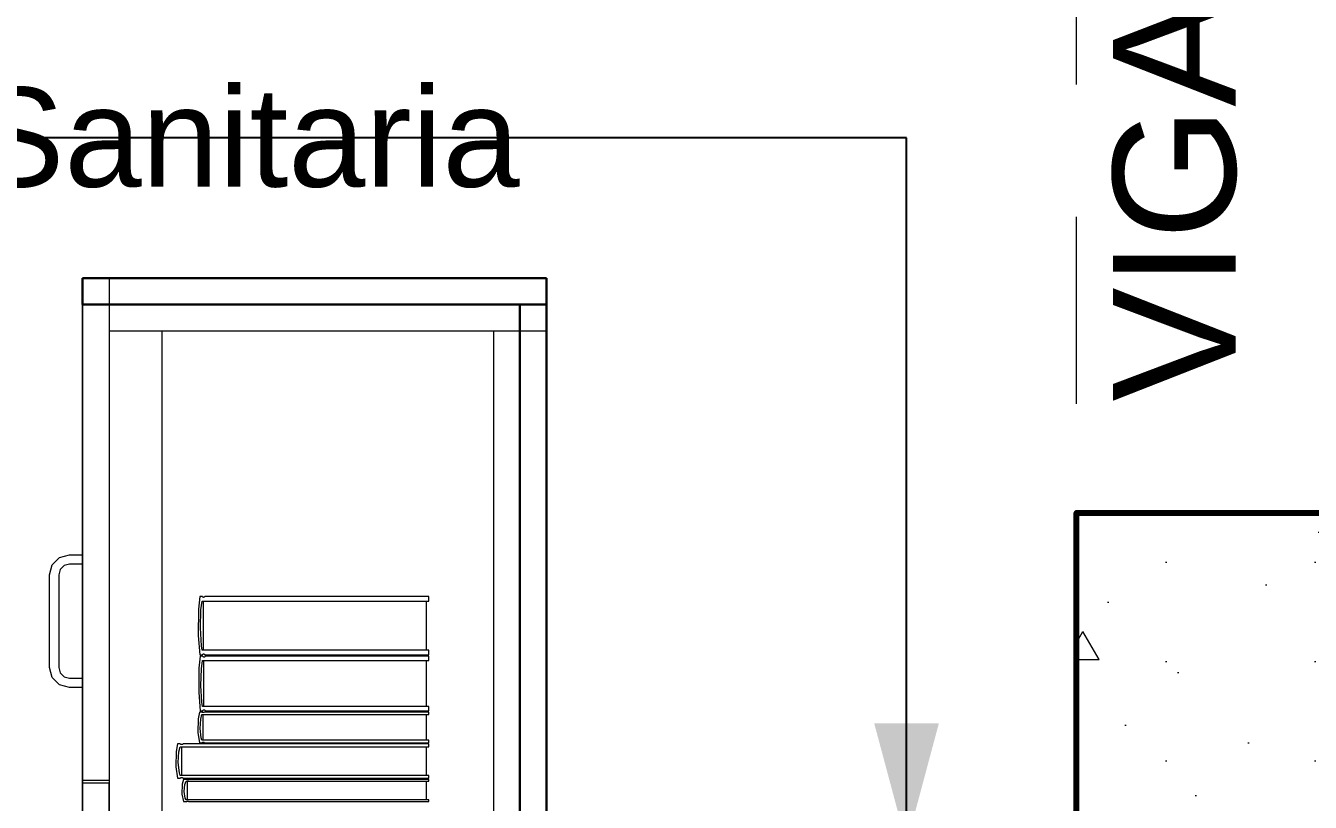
# Model space of a CAD drawing. Header units: inches. Extents: x -38 to 5698, y -33 to 92.
# Drawn here: x 114.777 to 115.746, y 7.881 to 8.468 of the extents above; entities that cross this region are included whole.
import ezdxf

# ---------------------------------------------------------------- set-up
doc = ezdxf.new("R2010")
doc.units = ezdxf.units.IN
doc.header["$MEASUREMENT"] = 0
doc.set_wipeout_variables(frame=1)
doc.linetypes.add('Hidden Line', pattern=[0.195611, 0.141111, -0.0545])
doc.linetypes.add('Wipeout_Contour', pattern=[1, 0, -1])
for name, color, linetype in [('02 _ ARQ _ ZON _ Espacio.3D', 7, 'Continuous'), ('08 _ STR _ EXT _ 06 Columnas', 7, 'Continuous'), ('08 _ STR _ EXT _ 09 Vigas', 7, 'Continuous'), ('Interior - Mobiliario', 7, 'Continuous'), ('Notas - Etiquetas', 251, 'Continuous')]:
    doc.layers.add(name, color=color, linetype=linetype)
doc.styles.add('Estilo_Generado_4', font='swisse.ttf')
doc.dimstyles.new('Estilo_Generado__8', dxfattribs={"dimtxt": 0.18, "dimasz": 0.0912, "dimexe": 0.18, "dimexo": 0.0625, "dimgap": 0, "dimtad": 0, "dimtih": 1, "dimtoh": 1, "dimdec": 4, "dimzin": 0, "dimdsep": 46, "dimcen": 0.09, "dimadec": 0, "dimazin": 0, "dimtfac": 1, "dimtdec": 4, "dimtmove": 0, "dimatfit": 3, "dimldrblk": 'ARROWHEAD_5', "dimfxl": 1, "dimtolj": 1, "dimtzin": 0, "dimarcsym": 0})

# ---------------------------------------------------------------- blocks, each defined once
blk = doc.blocks.new('ARROWHEAD_5')
at = {"linetype": 'Continuous', "lineweight": 0}
blk.add_hatch(color=0, dxfattribs=at).paths.add_polyline_path([(-1, 0.2679), (0, 0), (-1, -0.2679)])
at = {"color": 0, "linetype": 'Continuous', "lineweight": 0}
blk.add_line((0, 0), (-1, 0), dxfattribs=at)

msp = doc.modelspace()

# ---------------------------------------------------------------- hatches: boundary and pattern name
at = {"layer": '08 _ STR _ EXT _ 06 Columnas', "linetype": 'Continuous', "lineweight": 9}
h = msp.add_hatch(dxfattribs=at)
h.set_pattern_fill('HORMIGÓN_EN_MASA_0002', style=0, pattern_type=2)
h.set_pattern_definition([(0, (92.5, 3e-09), (0, 0.3897114), [0.024375, -0.200625]), (0, (92.6125, 0.19486), (0, 0.3897114), [0.024375, -0.200625]), (60, (92.5, 3e-09), (-0.3375, 0.194856), [0.024375, -0.200625]), (60, (92.725, 3e-09), (-0.3375, 0.194856), [0.024375, -0.200625]), (120, (92.5244, 3e-09), (0.3375, 0.194856), [0.024375, -0.200625]), (120, (92.7494, 3e-09), (0.3375, 0.194856), [0.024375, -0.200625]), (0, (92.500015, 0.0375), (0, 0.075), [0, -0.075, 0, -0.1125]), (45, (92.537515, 0.0375), (-0.053033, 0.053033), [0, -0.05625, 0, -0.09375])])
h.paths.add_polyline_path([(116.07, 8.1), (115.57, 8.1), (115.57, 7.7), (115.17, 7.7), (115.17, 7.2), (116.07, 7.2)])

# ---------------------------------------------------------------- linework, layer by layer
at = {"layer": '02 _ ARQ _ ZON _ Espacio.3D', "color": 254, "linetype": 'Continuous', "lineweight": 0, "flags": 128}
msp.add_lwpolyline([(116.07, 7.2), (115.17, 7.2), (115.17, 7.7), (115.57, 7.7), (115.57, 8.1), (116.07, 8.1)], close=True, dxfattribs=at)
at = {"layer": '08 _ STR _ EXT _ 06 Columnas', "color": 7, "linetype": 'Continuous', "lineweight": 80, "flags": 128}
msp.add_lwpolyline([(116.07, 8.1), (116.07, 7.2), (115.17, 7.2), (115.17, 7.7), (115.57, 7.7), (115.57, 8.1)], close=True, dxfattribs=at)
at = {"layer": '08 _ STR _ EXT _ 09 Vigas', "color": 251, "linetype": 'Hidden Line', "lineweight": 13}
msp.add_line((115.57, 7.7), (115.57, 16.9), dxfattribs=at)
at = {"layer": 'Interior - Mobiliario', "color": 175, "linetype": 'Continuous', "lineweight": 13}
for p, q in [((115.14997, 8.2572), (114.83997, 8.2572)), ((114.83997, 8.2572), (114.83997, 6.7972)), ((115.14997, 6.7972), (115.14997, 8.2572)), ((114.87997, 8.2372), (114.83997, 8.2372)), ((114.83997, 8.2372), (114.83997, 6.8172)), ((115.12997, 8.2372), (114.87997, 8.2372)), ((114.87997, 6.8172), (114.87997, 8.2372)), ((115.12997, 8.2372), (115.12997, 6.8172)), ((114.80247, 8.0662), (114.80997, 8.0682)), ((114.80997, 8.0682), (114.81997, 8.0682)), ((114.81997, 8.0682), (114.81997, 8.0612)), ((114.79497, 8.0532), (114.79698, 8.0607)), ((114.79698, 8.0607), (114.80247, 8.0662)), ((114.80304, 8.0572), (114.80197, 8.0532)), ((114.80597, 8.06013), (114.80304, 8.0572)), ((114.80997, 8.0612), (114.80597, 8.06013)), ((114.81997, 8.0612), (114.80997, 8.0612)), ((114.79497, 7.9832), (114.79497, 8.0532)), ((114.80197, 8.0532), (114.80197, 7.9832)), ((114.90835, 8.03693), (114.9074, 8.02724)), ((114.91023, 8.03693), (114.90835, 8.03693)), ((114.90928, 8.02678), (114.91008, 8.0334)), ((114.91008, 8.0334), (115.08131, 8.0334)), ((114.91033, 8.03676), (114.91023, 8.03693)), ((114.91054, 8.03649), (114.91033, 8.03676)), ((114.91078, 8.0363), (114.91054, 8.03649)), ((114.91103, 8.0362), (114.91078, 8.0363)), ((114.91094, 8.0334), (114.91094, 7.99628)), ((114.91129, 8.03619), (114.91103, 8.0362)), ((114.91154, 8.03627), (114.91129, 8.03619)), ((114.91178, 8.03644), (114.91154, 8.03627)), ((114.912, 8.03669), (114.91178, 8.03644)), ((114.91215, 8.03693), (114.912, 8.03669)), ((115.08131, 8.03693), (114.91215, 8.03693)), ((115.07959, 7.99628), (115.07959, 8.0334)), ((115.08131, 8.0334), (115.08131, 8.03693)), ((114.9074, 8.02724), (114.90719, 8.00748)), ((114.90884, 8.01318), (114.90928, 8.02678)), ((114.90957, 7.99963), (114.90884, 8.01318)), ((114.90719, 8.00748), (114.90835, 7.99275)), ((114.91008, 7.99628), (114.90957, 7.99963)), ((114.9087, 7.99175), (114.90775, 7.98272)), ((114.90835, 7.99275), (114.91023, 7.99275)), ((114.91057, 7.99175), (114.9087, 7.99175)), ((115.08131, 7.99628), (114.91008, 7.99628)), ((114.91023, 7.99275), (114.91037, 7.99298)), ((114.91037, 7.99298), (114.9106, 7.99324)), ((114.91067, 7.99159), (114.91057, 7.99175)), ((114.9106, 7.99324), (114.91084, 7.9934)), ((114.91089, 7.99134), (114.91067, 7.99159)), ((114.91084, 7.9934), (114.91109, 7.99349)), ((114.91112, 7.99116), (114.91089, 7.99134)), ((114.91109, 7.99349), (114.91134, 7.99347)), ((114.91137, 7.99107), (114.91112, 7.99116)), ((114.91134, 7.99347), (114.91159, 7.99337)), ((114.91163, 7.99106), (114.91137, 7.99107)), ((114.91159, 7.99337), (114.91183, 7.99319)), ((114.91188, 7.99113), (114.91163, 7.99106)), ((114.91183, 7.99319), (114.91205, 7.99292)), ((114.91212, 7.99129), (114.91188, 7.99113)), ((114.91205, 7.99292), (114.91215, 7.99275)), ((114.91234, 7.99153), (114.91212, 7.99129)), ((114.91215, 7.99275), (115.08131, 7.99275)), ((114.91249, 7.99175), (114.91234, 7.99153)), ((115.08131, 7.99175), (114.91249, 7.99175)), ((115.08131, 7.99275), (115.08131, 7.99628)), ((115.08131, 7.98845), (115.08131, 7.99175)), ((114.79698, 7.9757), (114.79497, 7.9832)), ((114.80197, 7.9832), (114.80304, 7.9792)), ((114.80304, 7.9792), (114.80597, 7.97628)), ((114.90775, 7.98272), (114.90754, 7.96431)), ((114.90919, 7.96962), (114.90963, 7.98229)), ((114.90963, 7.98229), (114.91042, 7.98845)), ((114.91042, 7.98845), (115.08131, 7.98845)), ((114.91129, 7.98845), (114.91129, 7.95388)), ((115.07959, 7.95388), (115.07959, 7.98845)), ((114.80247, 7.97021), (114.79698, 7.9757)), ((114.80997, 7.9682), (114.80247, 7.97021)), ((114.80597, 7.97628), (114.80997, 7.9752)), ((114.80997, 7.9752), (114.81997, 7.9752)), ((114.81997, 7.9752), (114.81997, 7.9682)), ((114.90991, 7.957), (114.90919, 7.96962)), ((114.81997, 7.9682), (114.80997, 7.9682)), ((114.90754, 7.96431), (114.9087, 7.95059)), ((114.9087, 7.95059), (114.91057, 7.95059)), ((114.91042, 7.95388), (114.90991, 7.957)), ((115.08131, 7.95388), (114.91042, 7.95388)), ((114.91057, 7.95059), (114.91072, 7.95081)), ((114.91072, 7.95081), (114.91094, 7.95104)), ((114.91094, 7.95104), (114.91118, 7.9512)), ((114.91118, 7.9512), (114.91143, 7.95128)), ((114.91143, 7.95128), (114.91169, 7.95127)), ((114.91169, 7.95127), (114.91193, 7.95117)), ((114.91193, 7.95117), (114.91217, 7.951)), ((114.91217, 7.951), (114.91239, 7.95075)), ((114.91239, 7.95075), (114.91249, 7.95059)), ((114.91249, 7.95059), (115.08131, 7.95059)), ((115.08131, 7.95059), (115.08131, 7.95388)), ((114.90716, 7.94452), (114.90695, 7.9342)), ((114.90811, 7.94959), (114.90716, 7.94452)), ((114.90999, 7.94959), (114.90811, 7.94959)), ((114.9086, 7.93717), (114.90905, 7.94428)), ((114.90905, 7.94428), (114.90984, 7.94774)), ((114.90984, 7.94774), (115.08131, 7.94774)), ((114.91009, 7.9495), (114.90999, 7.94959)), ((114.91031, 7.94936), (114.91009, 7.9495)), ((114.91055, 7.94926), (114.91031, 7.94936)), ((114.9108, 7.94921), (114.91055, 7.94926)), ((114.91071, 7.94774), (114.91071, 7.92834)), ((114.91105, 7.9492), (114.9108, 7.94921)), ((114.9113, 7.94924), (114.91105, 7.9492)), ((114.91154, 7.94933), (114.9113, 7.94924)), ((114.91177, 7.94946), (114.91154, 7.94933)), ((114.91191, 7.94959), (114.91177, 7.94946)), ((115.08131, 7.94959), (114.91191, 7.94959)), ((115.07958, 7.92834), (115.07958, 7.94774)), ((115.08131, 7.94774), (115.08131, 7.94959)), ((114.90695, 7.9342), (114.90811, 7.9265)), ((114.90933, 7.93009), (114.9086, 7.93717)), ((114.89162, 7.9255), (114.89058, 7.91985)), ((114.89368, 7.9255), (114.89162, 7.9255)), ((114.89264, 7.91958), (114.89351, 7.92344)), ((114.89351, 7.92344), (115.08131, 7.92344)), ((114.89378, 7.9254), (114.89368, 7.9255)), ((114.89402, 7.92524), (114.89378, 7.9254)), ((114.89428, 7.92513), (114.89402, 7.92524)), ((114.89456, 7.92507), (114.89428, 7.92513)), ((114.89446, 7.92344), (114.89446, 7.90181)), ((114.89484, 7.92507), (114.89456, 7.92507)), ((114.89511, 7.92511), (114.89484, 7.92507)), ((114.89538, 7.92521), (114.89511, 7.92511)), ((114.89562, 7.92536), (114.89538, 7.92521)), ((114.89578, 7.9255), (114.89562, 7.92536)), ((115.08131, 7.9255), (114.89578, 7.9255)), ((114.90811, 7.9265), (114.90999, 7.9265)), ((114.90984, 7.92834), (114.90933, 7.93009)), ((115.08131, 7.92834), (114.90984, 7.92834)), ((114.90999, 7.9265), (114.91013, 7.92662)), ((114.91013, 7.92662), (114.91036, 7.92675)), ((114.91036, 7.92675), (114.9106, 7.92684)), ((114.9106, 7.92684), (114.91085, 7.92688)), ((114.91085, 7.92688), (114.91111, 7.92688)), ((114.91111, 7.92688), (114.91136, 7.92682)), ((114.91136, 7.92682), (114.9116, 7.92673)), ((114.9116, 7.92673), (114.91181, 7.92659)), ((114.91181, 7.92659), (114.91191, 7.9265)), ((114.91191, 7.9265), (115.08131, 7.9265)), ((115.07942, 7.90181), (115.07942, 7.92344)), ((115.08131, 7.9265), (115.08131, 7.92834)), ((115.08131, 7.92344), (115.08131, 7.9255)), ((114.89058, 7.91985), (114.89034, 7.90834)), ((114.89216, 7.91166), (114.89264, 7.91958)), ((114.89295, 7.90377), (114.89216, 7.91166)), ((114.89034, 7.90834), (114.89162, 7.89975)), ((114.89351, 7.90181), (114.89295, 7.90377)), ((115.08131, 7.90181), (114.89351, 7.90181)), ((115.08131, 7.89975), (115.08131, 7.90181)), ((114.81997, 7.8982), (114.83997, 7.8982)), ((114.81997, 7.5372), (114.81997, 7.8962)), ((114.81997, 7.8962), (114.83997, 7.8962)), ((114.83997, 7.5372), (114.83997, 7.8962)), ((114.89162, 7.89975), (114.89368, 7.89975)), ((114.89368, 7.89975), (114.89383, 7.89989)), ((114.89383, 7.89989), (114.89408, 7.90004)), ((114.89408, 7.90004), (114.89434, 7.90014)), ((114.89434, 7.90014), (114.89462, 7.90018)), ((114.89462, 7.90018), (114.8949, 7.90018)), ((114.8949, 7.90018), (114.89517, 7.90012)), ((114.89515, 7.89508), (114.89492, 7.88758)), ((114.89616, 7.89875), (114.89515, 7.89508)), ((114.89517, 7.90012), (114.89543, 7.90001)), ((114.89543, 7.90001), (114.89567, 7.89985)), ((114.89567, 7.89985), (114.89578, 7.89975)), ((114.89578, 7.89975), (115.08131, 7.89975)), ((114.89817, 7.89875), (114.89616, 7.89875)), ((114.89669, 7.88974), (114.89716, 7.8949)), ((114.89716, 7.8949), (114.89801, 7.89741)), ((114.89801, 7.89741), (115.08131, 7.89741)), ((114.89827, 7.89869), (114.89817, 7.89875)), ((114.89851, 7.89859), (114.89827, 7.89869)), ((114.89876, 7.89852), (114.89851, 7.89859)), ((114.89903, 7.89848), (114.89876, 7.89852)), ((114.89894, 7.89741), (114.89894, 7.88333)), ((114.8993, 7.89847), (114.89903, 7.89848)), ((114.89957, 7.8985), (114.8993, 7.89847)), ((114.89983, 7.89857), (114.89957, 7.8985)), ((114.90007, 7.89866), (114.89983, 7.89857)), ((114.90022, 7.89875), (114.90007, 7.89866)), ((115.08131, 7.89875), (114.90022, 7.89875)), ((115.07946, 7.88333), (115.07946, 7.89741)), ((115.08131, 7.89741), (115.08131, 7.89875)), ((114.89492, 7.88758), (114.89616, 7.88199)), ((114.89746, 7.8846), (114.89669, 7.88974)), ((114.89801, 7.88333), (114.89746, 7.8846)), ((115.08131, 7.88333), (114.89801, 7.88333)), ((114.89817, 7.88199), (114.89832, 7.88208)), ((114.89832, 7.88208), (114.89856, 7.88217)), ((114.89856, 7.88217), (114.89882, 7.88224)), ((114.89882, 7.88224), (114.89909, 7.88227)), ((114.89909, 7.88227), (114.89936, 7.88227)), ((114.89936, 7.88227), (114.89963, 7.88223)), ((114.89963, 7.88223), (114.89989, 7.88216)), ((114.89989, 7.88216), (114.90012, 7.88205)), ((114.90012, 7.88205), (114.90022, 7.88199)), ((115.08131, 7.88199), (115.08131, 7.88333)), ((114.89616, 7.88199), (114.89817, 7.88199)), ((114.90022, 7.88199), (115.08131, 7.88199))]:
    msp.add_line(p, q, dxfattribs=at)

# ---------------------------------------------------------------- texts
at = {"layer": 'Notas - Etiquetas', "color": 8, "linetype": 'Continuous', "lineweight": 13, "insert": (115.59757, 8.18394), "char_height": 0.0925, "attachment_point": 1, "rotation": 90, "style": 'Estilo_Generado_4'}
msp.add_mtext('\\A1;{\\pql;\\fSwis721 Ex BT|b0|i0|c0|p34;VIGA-102\\fSwis721 Ex BT|b0|i0|c0|p34; \\fSwis721 Ex BT|b0|i0|c0|p34;0.80\\fSwis721 Ex BT|b0|i0|c0|p34;x\\fSwis721 Ex BT|b0|i0|c0|p34;0.50\\fSwis721 Ex BT|b0|i0|c0|p34;m}', dxfattribs=at)
at = {"layer": 'Notas - Etiquetas', "color": 8, "linetype": 'Continuous', "lineweight": 35, "insert": (114.28797, 8.38304), "char_height": 0.075, "attachment_point": 4, "style": 'Estilo_Generado_4'}
msp.add_mtext('\\A1;{\\pql;\\fSwis721 Ex BT|b0|i0|c0|p34;Columna Sanitaria}', dxfattribs=at)

# ---------------------------------------------------------------- next in the draw order: wipeouts: each hides what was drawn before it
at = {"color": 254, "linetype": 'Wipeout_Contour', "lineweight": 0, "ltscale": 3307.014868}
msp.add_wipeout([(115.14997, 8.2572), (115.14997, 6.7972), (115.16997, 6.7972), (115.16997, 8.2572)], dxfattribs=at).dxf.layer = 'Interior - Mobiliario'

# ---------------------------------------------------------------- next in the draw order: linework, layer by layer
at = {"layer": 'Interior - Mobiliario', "color": 175, "linetype": 'Continuous', "lineweight": 30}
for p, q in [((115.14997, 8.2572), (115.16997, 8.2572)), ((115.14997, 6.7972), (115.14997, 8.2572)), ((115.16997, 6.7972), (115.16997, 8.2572))]:
    msp.add_line(p, q, dxfattribs=at)
at = {"layer": 'Interior - Mobiliario', "color": 175, "linetype": 'Continuous', "lineweight": 13}
for p, q in [((115.16997, 8.2572), (115.14997, 8.2572)), ((115.14997, 8.2572), (115.14997, 6.7972)), ((115.16997, 6.7972), (115.16997, 8.2572)), ((115.16997, 8.2372), (115.12997, 8.2372)), ((115.16997, 6.8172), (115.16997, 8.2372))]:
    msp.add_line(p, q, dxfattribs=at)

# ---------------------------------------------------------------- next in the draw order: wipeouts: each hides what was drawn before it
at = {"color": 254, "linetype": 'Wipeout_Contour', "lineweight": 0, "ltscale": 3306.381898}
msp.add_wipeout([(114.81997, 8.2772), (114.81997, 8.2572), (115.16997, 8.2572), (115.16997, 8.2772)], dxfattribs=at).dxf.layer = 'Interior - Mobiliario'

# ---------------------------------------------------------------- next in the draw order: linework, layer by layer
at = {"layer": 'Interior - Mobiliario', "color": 175, "linetype": 'Continuous', "lineweight": 30}
for p, q in [((114.81997, 8.2772), (115.16997, 8.2772)), ((114.81997, 8.2572), (114.81997, 8.2772)), ((115.16997, 8.2572), (115.16997, 8.2772)), ((114.81997, 8.2572), (115.16997, 8.2572))]:
    msp.add_line(p, q, dxfattribs=at)
at = {"layer": 'Interior - Mobiliario', "color": 175, "linetype": 'Continuous', "lineweight": 13}
for p, q in [((115.16997, 8.2772), (114.81997, 8.2772)), ((114.81997, 8.2772), (114.81997, 8.2572)), ((114.81997, 8.2772), (115.16997, 8.2772)), ((114.81997, 6.7772), (114.81997, 8.2772)), ((115.16997, 8.2772), (114.83997, 8.2772)), ((114.83997, 8.2772), (114.83997, 8.2372)), ((115.16997, 8.2572), (115.16997, 8.2772)), ((115.16997, 8.2372), (115.16997, 8.2772)), ((115.16997, 8.2772), (115.16997, 6.7772)), ((114.81997, 8.2572), (115.16997, 8.2572)), ((115.16997, 8.2572), (114.81997, 8.2572)), ((114.81997, 8.2572), (114.81997, 6.7972)), ((115.14997, 8.2572), (114.81997, 8.2572)), ((114.81997, 8.2572), (114.81997, 6.7972)), ((114.81997, 8.2572), (114.81997, 7.8982)), ((114.81997, 8.2572), (114.83997, 8.2572)), ((115.14997, 8.2572), (114.83997, 8.2572)), ((114.83997, 8.2572), (114.83997, 6.7972)), ((115.14997, 8.2572), (114.83997, 8.2572)), ((114.83997, 8.2572), (114.83997, 6.7972)), ((114.83997, 8.2572), (114.83997, 7.8982)), ((115.14997, 6.7972), (115.14997, 8.2572)), ((115.14997, 6.7972), (115.14997, 8.2572)), ((115.14997, 6.7972), (115.14997, 8.2572)), ((115.16997, 6.7972), (115.16997, 8.2572))]:
    msp.add_line(p, q, dxfattribs=at)

# ---------------------------------------------------------------- next in the draw order: leaders
at = {"layer": 'Notas - Etiquetas', "color": 8, "linetype": 'Continuous', "lineweight": 13, "annotation_type": 0, "has_hookline": 1, "hookline_direction": 1, "text_width": 1.01714}
msp.add_leader([(115.44176, 7.85), (115.44176, 8.38304), (114.28797, 8.38304)], dimstyle='Estilo_Generado__8', dxfattribs=at)

doc.saveas('drawing.dxf')
